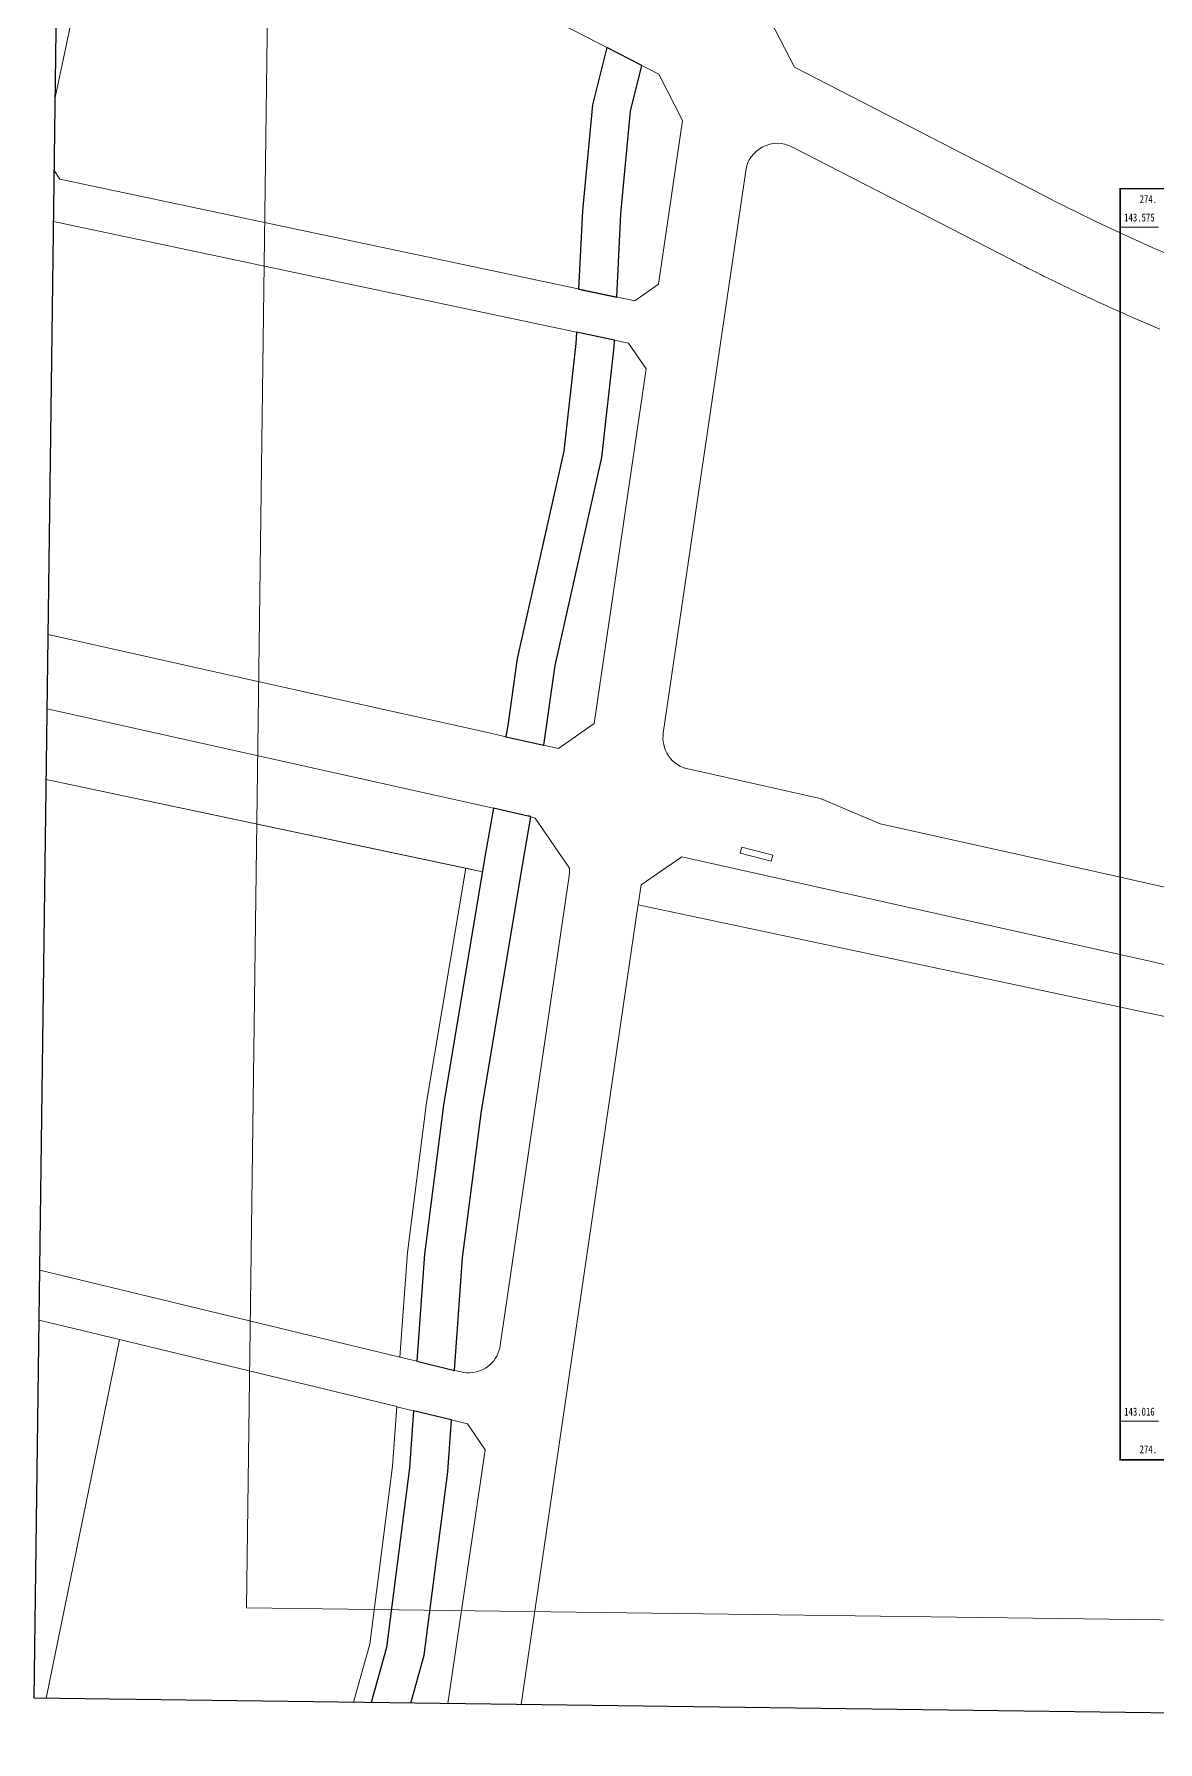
# Model space of a CAD drawing. Extents: x 274235 to 276654, y 142848 to 144425.
# Drawn here: x 274235 to 274761, y 142866 to 143666 of the extents above; entities that cross this region are included whole.
import ezdxf
from ezdxf.enums import TextEntityAlignment as Align

# ---------------------------------------------------------------- set-up
doc = ezdxf.new("R2010")
doc.units = 0
doc.header["$LTSCALE"] = 1.5
doc.layers.get('0').update_dxf_attribs({"linetype": 'CONTINUOUS', "lineweight": 0})
doc.layers.add('000 TK-局调', color=7, linetype='CONTINUOUS')
doc.layers.add('YD-用地界线', color=2, linetype='CONTINUOUS')
for name, color, linetype, lineweight in [('_ACM-A-ANNO-DIMS', 7, 'CONTINUOUS', 5), ('RD-红线', 7, 'CONTINUOUS', 13), ('TK', 7, 'CONTINUOUS', 0)]:
    doc.layers.add(name, color=color, linetype=linetype, lineweight=lineweight)
doc.styles.add('HZ', font='', dxfattribs={"width": 0.8})
doc.styles.get('HZ').set_extended_font_data('NSimSun')

# ---------------------------------------------------------------- blocks, each defined once
blk = doc.blocks.new('A$C58C25E19')
at = {"color": 1, "linetype": 'Continuous', "flags": 128}
blk.add_lwpolyline([(-290.56, 73.13), (-291.68, 73.58), (-292.79, 74.04), (-293.9, 74.5), (-295.01, 74.95), (-296.12, 75.41), (-297.23, 75.87), (-298.34, 76.33), (-299.45, 76.79), (-300.55, 77.26), (-301.66, 77.72), (-302.77, 78.19), (-303.87, 78.66), (-304.98, 79.13), (-306.08, 79.6), (-307.18, 80.07), (-308.29, 80.54), (-309.39, 81.01), (-310.49, 81.49), (-311.59, 81.96), (-312.69, 82.44), (-313.79, 82.92), (-314.89, 83.4), (-315.99, 83.88), (-317.09, 84.37), (-318.19, 84.85), (-319.28, 85.34), (-320.38, 85.82), (-321.48, 86.31), (-322.57, 86.8), (-323.67, 87.29), (-324.76, 87.78), (-325.85, 88.27), (-326.94, 88.77), (-328.04, 89.26), (-329.13, 89.76), (-330.22, 90.26), (-331.31, 90.76), (-332.4, 91.26), (-333.48, 91.76), (-334.57, 92.26), (-335.66, 92.77), (-336.75, 93.27), (-337.83, 93.78), (-338.92, 94.29), (-340, 94.8), (-341.08, 95.31), (-342.17, 95.82), (-343.25, 96.33), (-344.33, 96.84), (-345.41, 97.36), (-346.49, 97.88), (-347.57, 98.39), (-348.65, 98.91), (-349.73, 99.43), (-350.81, 99.96), (-351.88, 100.48), (-352.96, 101), (-354.03, 101.53), (-355.11, 102.05), (-356.18, 102.58), (-357.25, 103.11), (-358.33, 103.64), (-359.4, 104.17), (-360.47, 104.7), (-464.13, 156.32), (-465.73, 157), (-467.43, 157.5), (-469.21, 157.8), (-471.02, 157.89), (-472.83, 157.76), (-474.59, 157.41), (-476.28, 156.86), (-477.86, 156.14), (-479.34, 155.24), (-480.74, 154.15), (-482.01, 152.88), (-483.14, 151.45), (-484.08, 149.91), (-484.82, 148.27), (-485.36, 146.58), (-485.69, 144.87), (-520.83, -119.14), (-520.94, -120.43), (-520.95, -121.76), (-520.82, -123.13), (-520.57, -124.51), (-520.18, -125.89), (-519.65, -127.24), (-518.99, -128.54), (-518.2, -129.78), (-517.29, -130.94), (-516.28, -132), (-515.18, -132.94), (-514.02, -133.77), (-512.8, -134.47), (-511.55, -135.03), (-510.46, -135.42), (-505.56, -136.46), (-446.89, -148.73), (-445.8, -149.18), (-445.72, -149.2), (-442.33, -150.59), (-418.66, -160.25), (-311.39, -182.69), (-299.64, -185.15), (-263.42, -192.72)], dxfattribs=at)
at = {"layer": '000 TK-局调'}
blk.add_lwpolyline([(-809.69, 963.9), (748.53, 963.9), (748.53, -575.06), (-809.69, -575.06)], close=True, dxfattribs=at)
blk.add_lwpolyline([(-809.69, 963.9), (748.53, 963.9), (748.53, -575.06), (-809.69, -575.06)], close=True, dxfattribs=at)
blk.add_lwpolyline([(-809.69, 963.9), (748.53, 963.9), (748.53, -575.06), (-809.69, -575.06)], close=True, dxfattribs=at)
at = {"layer": 'RD-红线'}
for p, q in [((-474.95, 215.2), (-463.5, 193.65)), ((-474.95, 215.2), (-463.5, 193.65)), ((-463.5, 193.65), (-345.88, 135.09)), ((-463.5, 193.65), (-345.88, 135.09))]:
    blk.add_line(p, q, dxfattribs=at)
for points in [[(-809.69, 140.62), (-807.06, 136.69), (-536.89, 83.18), (-525.76, 91.15), (-515.54, 167.96), (-526.99, 189.51), (-772.72, 311.86), (-783.61, 306.51), (-809.69, 174.88)], [(-809.69, 140.62), (-807.06, 136.69), (-536.89, 83.18), (-525.76, 91.15), (-515.54, 167.96), (-526.99, 189.51), (-772.72, 311.86), (-783.61, 306.51), (-809.69, 174.88)], [(-809.69, -76.77), (-718.89, -95.76), (-681.56, -103.57), (-602.38, -120.13), (-594.54, -121.77), (-569.88, -126.92), (-553.22, -115.12), (-531.05, 51.46), (-539.54, 63.31), (-809.69, 116.82)], [(-809.69, -76.77), (-718.89, -95.76), (-681.56, -103.57), (-602.38, -120.13), (-594.54, -121.77), (-569.88, -126.92), (-553.22, -115.12), (-531.05, 51.46), (-539.54, 63.31), (-809.69, 116.82)], [(-809.69, -144.63), (-604.7, -185.23), (-603.62, -178.25), (-599.98, -155.37), (-607.74, -153.75), (-809.69, -111.51)], [(-809.69, -144.63), (-604.7, -185.23), (-603.62, -178.25), (-599.98, -155.37), (-607.74, -153.75), (-809.69, -111.51)], [(-809.69, -374.57), (-640.4, -413.11), (-637.54, -364), (-629.46, -293.69), (-612.55, -183.67), (-809.69, -144.63)], [(-809.69, -374.57), (-640.4, -413.11), (-637.54, -364), (-629.46, -293.69), (-612.55, -183.67), (-809.69, -144.63)], [(-50.67, -277.07), (-51.66, -276.66), (-51.75, -276.63), (-51.87, -276.58), (-52.02, -276.51), (-60.49, -273.23), (-65.25, -271.38), (-78.44, -266.8), (-91.78, -262.7), (-104.03, -259.43), (-133.86, -255.12), (-157.63, -250.65), (-170.23, -248.07), (-272.09, -227.18), (-291.41, -222.97), (-511.41, -176.96)], [(-50.67, -277.07), (-51.66, -276.66), (-51.75, -276.63), (-51.87, -276.58), (-52.02, -276.51), (-60.49, -273.23), (-65.25, -271.38), (-78.44, -266.8), (-91.78, -262.7), (-104.03, -259.43), (-133.86, -255.12), (-157.63, -250.65), (-170.23, -248.07), (-272.09, -227.18), (-291.41, -222.97), (-511.41, -176.96)], [(-771.89, -406.55), (-809.69, -397.94)], [(-771.89, -406.55), (-809.69, -397.94)], [(-660.04, -575.06), (-652.75, -547.68), (-643.2, -464.23), (-641.57, -436.22), (-771.89, -406.55), (-803.99, -575.06)], [(-803.99, -575.06), (-771.89, -406.55)], [(-660.04, -575.06), (-652.75, -547.68), (-643.2, -464.23), (-641.57, -436.22), (-771.89, -406.55), (-803.99, -575.06)], [(-803.99, -575.06), (-771.89, -406.55)], [(-651.76, -575.06), (-644.87, -549.18), (-635.23, -464.92), (-633.67, -438.16), (-633.85, -438.12), (-641.58, -436.36), (-643.2, -464.23), (-652.75, -547.68), (-660.04, -575.06)], [(-651.76, -575.06), (-644.87, -549.18), (-635.23, -464.92), (-633.67, -438.16), (-633.85, -438.12), (-641.58, -436.36), (-643.2, -464.23), (-652.75, -547.68), (-660.04, -575.06)], [(-633.13, -575.06), (-627.13, -552.53), (-617.29, -466.46), (-615.88, -442.21), (-616.05, -442.17), (-633.67, -438.16), (-635.23, -464.92), (-644.87, -549.18), (-651.76, -575.06)], [(-633.13, -575.06), (-627.13, -552.53), (-617.29, -466.46), (-615.88, -442.21), (-616.05, -442.17), (-633.67, -438.16), (-635.23, -464.92), (-644.87, -549.18), (-651.76, -575.06)], [(-615.88, -442.21), (-617.29, -466.46)], [(-615.88, -442.21), (-617.29, -466.46)], [(-615.88, -442.21), (-617.29, -466.46)], [(-615.88, -442.21), (-617.29, -466.46)], [(-608.31, -443.93), (-615.88, -442.21)], [(-608.31, -443.93), (-615.88, -442.21)], [(-608.31, -443.93), (-615.88, -442.21)], [(-608.31, -443.93), (-615.88, -442.21)], [(-599.88, -456.07), (-608.31, -443.93)], [(-599.88, -456.07), (-608.31, -443.93)], [(-599.88, -456.07), (-608.31, -443.93)], [(-599.88, -456.07), (-608.31, -443.93)], [(-615.72, -575.06), (-599.88, -456.07)], [(-615.72, -575.06), (-599.88, -456.07)], [(-615.72, -575.06), (-599.88, -456.07)], [(-615.72, -575.06), (-599.88, -456.07)], [(-617.29, -466.46), (-627.13, -552.53)], [(-617.29, -466.46), (-627.13, -552.53)], [(-617.29, -466.46), (-627.13, -552.53)], [(-617.29, -466.46), (-627.13, -552.53)], [(-627.13, -552.53), (-633.13, -575.06)], [(-627.13, -552.53), (-633.13, -575.06)], [(-627.13, -552.53), (-633.13, -575.06)], [(-627.13, -552.53), (-633.13, -575.06)]]:
    blk.add_lwpolyline(points, dxfattribs=at)
for points in [[(-585.84, -181.03), (-582.34, -159.1), (-582.49, -159.06), (-582.65, -159.02), (-582.99, -158.94), (-583.03, -158.92), (-583.08, -158.91), (-583.45, -158.83), (-583.57, -158.8), (-583.6, -158.8), (-599.9, -155.39), (-599.98, -155.37), (-603.62, -178.25), (-621.53, -294.76), (-629.57, -364.69), (-632.49, -414.91), (-614.7, -418.96), (-611.62, -366.24), (-603.69, -297.15), (-585.84, -181.03)], [(-585.84, -181.03), (-582.34, -159.1), (-582.49, -159.06), (-582.65, -159.02), (-582.99, -158.94), (-583.03, -158.92), (-583.08, -158.91), (-583.45, -158.83), (-583.57, -158.8), (-583.6, -158.8), (-599.9, -155.39), (-599.98, -155.37), (-603.62, -178.25), (-621.53, -294.76), (-629.57, -364.69), (-632.49, -414.91), (-614.7, -418.96), (-611.62, -366.24), (-603.69, -297.15), (-585.84, -181.03)], [(-564.09, -186.54), (-563.92, -184.8), (-563.87, -183.05), (-580.4, -159.71), (-581.32, -159.4), (-582.26, -159.12), (-582.31, -159.11), (-582.34, -159.1), (-585.84, -181.03), (-603.69, -297.15), (-611.62, -366.24), (-614.7, -418.96), (-614.62, -418.98), (-611.64, -419.66), (-610.35, -419.89), (-609.04, -420.01), (-607.73, -420.02), (-606.42, -419.91), (-605.13, -419.69), (-603.86, -419.36), (-602.62, -418.91), (-601.43, -418.36), (-600.29, -417.71), (-599.21, -416.96), (-598.21, -416.12), (-597.28, -415.2), (-596.43, -414.2), (-595.67, -413.12), (-595.02, -411.99), (-594.46, -410.8), (-594.01, -409.57), (-593.66, -408.3), (-593.44, -407.01), (-564.09, -186.54)], [(-564.09, -186.54), (-563.92, -184.8), (-563.87, -183.05), (-580.4, -159.71), (-581.32, -159.4), (-582.26, -159.12), (-582.31, -159.11), (-582.34, -159.1), (-585.84, -181.03), (-603.69, -297.15), (-611.62, -366.24), (-614.7, -418.96), (-614.62, -418.98), (-611.64, -419.66), (-610.35, -419.89), (-609.04, -420.01), (-607.73, -420.02), (-606.42, -419.91), (-605.13, -419.69), (-603.86, -419.36), (-602.62, -418.91), (-601.43, -418.36), (-600.29, -417.71), (-599.21, -416.96), (-598.21, -416.12), (-597.28, -415.2), (-596.43, -414.2), (-595.67, -413.12), (-595.02, -411.99), (-594.46, -410.8), (-594.01, -409.57), (-593.66, -408.3), (-593.44, -407.01), (-564.09, -186.54)], [(-604.7, -185.23), (-612.55, -183.67), (-629.46, -293.69), (-637.54, -364), (-640.4, -413.11), (-640.33, -413.13), (-632.49, -414.91), (-629.57, -364.69), (-621.53, -294.76), (-604.7, -185.23)], [(-604.7, -185.23), (-612.55, -183.67), (-629.46, -293.69), (-637.54, -364), (-640.4, -413.11), (-640.33, -413.13), (-632.49, -414.91), (-629.57, -364.69), (-621.53, -294.76), (-604.7, -185.23)]]:
    blk.add_lwpolyline(points, close=True, dxfattribs=at)
for points in [[(-511.41, -176.96), (-530.29, -190.32), (-531.54, -199.72), (-264.12, -252.69), (-122.12, -280.82, -0.014678), (-107.36, -284.19, -0.016013), (-85.36, -290.67), (-79.87, -266.36)], [(-511.41, -176.96), (-530.29, -190.32), (-531.54, -199.72), (-264.12, -252.69), (-122.12, -280.82, -0.014678), (-107.36, -284.19, -0.016013), (-85.36, -290.67), (-79.87, -266.36)], [(-128.97, -575.06), (-126.28, -553.67), (-112.21, -440.47), (-96.91, -341.77), (-85.36, -290.67, 0.016013), (-107.36, -284.19, 0.014678), (-122.12, -280.82), (-264.12, -252.69), (-531.54, -199.72), (-531.62, -200.32), (-581.5, -575.06)], [(-128.97, -575.06), (-126.28, -553.67), (-112.21, -440.47), (-96.91, -341.77), (-85.36, -290.67, 0.016013), (-107.36, -284.19, 0.014678), (-122.12, -280.82), (-264.12, -252.69), (-531.54, -199.72), (-531.62, -200.32), (-581.5, -575.06)], [(-128.97, -575.06), (-126.28, -553.67), (-112.21, -440.47), (-96.91, -341.77), (-85.36, -290.67, 0.016013), (-107.36, -284.19, 0.014678), (-122.12, -280.82), (-264.12, -252.69), (-531.54, -199.72), (-531.62, -200.32), (-581.5, -575.06)], [(-128.97, -575.06), (-126.28, -553.67), (-112.21, -440.47), (-96.91, -341.77), (-85.36, -290.67, 0.016013), (-107.36, -284.19, 0.014678), (-122.12, -280.82), (-264.12, -252.69), (-531.54, -199.72), (-531.62, -200.32), (-581.5, -575.06)]]:
    blk.add_lwpolyline(points, format="xyb", dxfattribs=at)
blk.add_arc((92.7, 1015.94), 984, 243.53077, 249.79254, dxfattribs=at)
blk.add_arc((92.7, 1015.94), 984, 243.53077, 249.79254, dxfattribs=at)
at = {"layer": 'YD-用地界线'}
for points in [[(-543.89, 123.95), (-540.01, 172.05), (-535.01, 193.51), (-551.58, 201.75), (-557.84, 174.83), (-561.86, 125.01), (-563.24, 88.4), (-545.36, 84.86), (-543.89, 123.95)], [(-551.32, 9.63), (-546.24, 61.59), (-546.12, 64.62), (-564.01, 68.16), (-564.21, 62.81), (-569.14, 12.37), (-589.73, -85.15), (-593.79, -116.55), (-594.62, -121.75), (-594.54, -121.77), (-576.8, -125.48), (-571.96, -88.17), (-551.32, 9.63)], [(-585.84, -181.03), (-582.34, -159.1), (-582.49, -159.06), (-582.65, -159.02), (-582.99, -158.94), (-583.03, -158.92), (-583.08, -158.91), (-583.45, -158.83), (-583.57, -158.8), (-583.6, -158.8), (-599.9, -155.39), (-599.98, -155.37), (-603.62, -178.25), (-621.53, -294.76), (-629.57, -364.69), (-632.49, -414.91), (-614.7, -418.96), (-611.62, -366.24), (-603.69, -297.15), (-585.84, -181.03)]]:
    blk.add_lwpolyline(points, close=True, dxfattribs=at)
blk.add_lwpolyline([(-633.13, -575.06), (-627.13, -552.53), (-617.29, -466.46), (-615.88, -442.21), (-616.05, -442.17), (-633.67, -438.16), (-635.23, -464.92), (-644.87, -549.18), (-651.76, -575.06)], dxfattribs=at)

msp = doc.modelspace()

# ---------------------------------------------------------------- linework, layer by layer
msp.add_lwpolyline([(274345.832, 143819.555), (275605.722, 143802.957), (275593.986, 142912.034), (274334.095, 142928.632)], close=True)
at = {"layer": '_ACM-A-ANNO-DIMS'}
msp.add_lwpolyline([(274579.994, 143278.397), (274580.745, 143281.301), (274566.221, 143285.052), (274565.471, 143282.148)], close=True, dxfattribs=at)
at = {"layer": 'TK', "linetype": 'Continuous'}
for p, q in [((274761.56, 143575.491), (274743.56, 143575.491)), ((274761.56, 143015.991), (274743.56, 143015.991))]:
    msp.add_line(p, q, dxfattribs=at)
at = {"layer": 'TK', "linetype": 'Continuous', "const_width": 0.75, "flags": 128}
msp.add_lwpolyline([(274743.56, 142997.991), (275457.56, 142997.991), (275457.56, 143593.491), (274743.56, 143593.491)], close=True, dxfattribs=at)

# ---------------------------------------------------------------- block references
at = {"rotation": 359.2452370376578}
msp.add_blockref('A$C58C25E19', (275051.771, 143450.675), dxfattribs=at)

# ---------------------------------------------------------------- texts
at = {"layer": 'TK', "linetype": 'Continuous', "style": 'HZ', "width": 0.8}
for p in [(274760.81, 143588.616), (274760.81, 143002.866)]:
    msp.add_text('274.', height=3.75, dxfattribs=at).set_placement(p, align=Align.MIDDLE_RIGHT)
for s, p in [('143.575', (274752.56, 143579.991)), ('143.016', (274752.56, 143020.491))]:
    msp.add_text(s, height=3.75, dxfattribs=at).set_placement(p, align=Align.MIDDLE)

doc.saveas('drawing.dxf')
